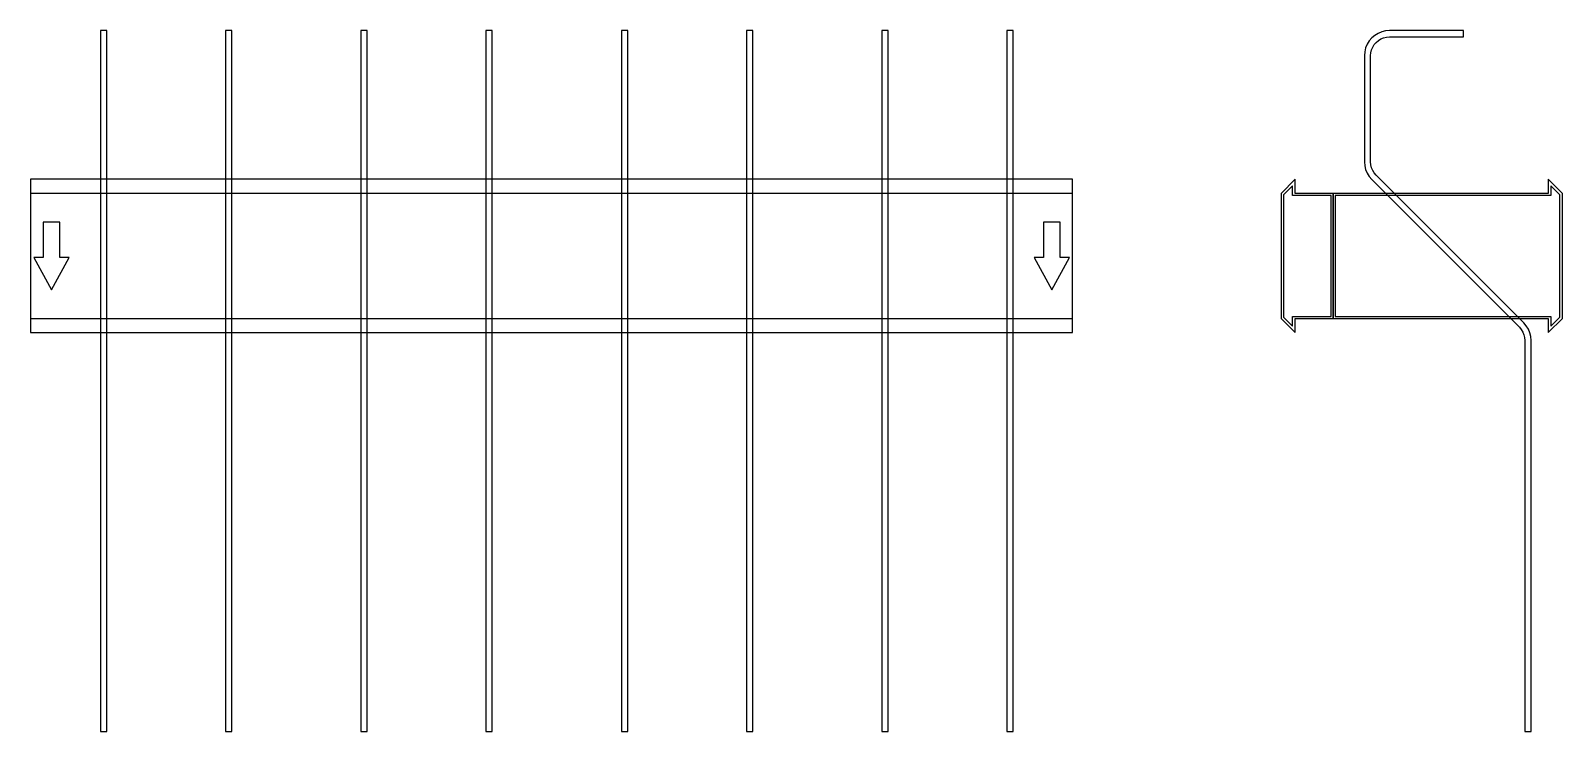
# Model space of a CAD drawing. Extents: x 0 to 1470, y -456 to 216.
import ezdxf

# ---------------------------------------------------------------- set-up
doc = ezdxf.new("R2010")
doc.units = 0
doc.layers.add('Halfen', color=7, linetype='CONTINUOUS')

msp = doc.modelspace()

# ---------------------------------------------------------------- linework, layer by layer
at = {"layer": 'Halfen', "color": 7}
for points in [[(73, -456.177), (73, 216.147), (67, 216.147), (67, -456.177)], [(193, -456.177), (193, 216.147), (187, 216.147), (187, -456.177)], [(323, -456.177), (323, 216.147), (317, 216.147), (317, -456.177)], [(443, -456.177), (443, 216.147), (437, 216.147), (437, -456.177)], [(573, -456.177), (573, 216.147), (567, 216.147), (567, -456.177)], [(693, -456.177), (693, 216.147), (687, 216.147), (687, -456.177)], [(823, -456.177), (823, 216.147), (817, 216.147), (817, -456.177)], [(943, -456.177), (943, 216.147), (937, 216.147), (937, -456.177)], [(1440, -456.177), (1440, -81.213), (1439.705, -77.459), (1438.825, -73.797), (1437.384, -70.317), (1435.416, -67.106), (1432.971, -64.243), (1291.272, 77.456), (1289.438, 79.604), (1287.962, 82.012), (1286.881, 84.621), (1286.222, 87.368), (1286, 90.184), (1286, 192.147), (1286.222, 194.963), (1286.881, 197.71), (1287.962, 200.319), (1289.438, 202.728), (1291.272, 204.875), (1293.42, 206.71), (1295.828, 208.186), (1298.438, 209.266), (1301.184, 209.926), (1304, 210.147), (1375, 210.147), (1375, 216.147), (1304, 216.147), (1300.246, 215.852), (1296.584, 214.973), (1293.104, 213.532), (1289.893, 211.564), (1287.029, 209.118), (1284.584, 206.254), (1282.616, 203.043), (1281.175, 199.564), (1280.295, 195.902), (1280, 192.147), (1280, 90.184), (1280.295, 86.429), (1281.175, 82.767), (1282.616, 79.288), (1284.584, 76.077), (1287.029, 73.213), (1428.728, -68.485), (1430.562, -70.633), (1432.038, -73.041), (1433.119, -75.651), (1433.778, -78.397), (1434, -81.213), (1434, -456.177)], [(0, -73.5), (1000, -73.5), (1000, 73.5), (0, 73.5)], [(1250, -60), (1250, 60), (1213.5, 60), (1213.5, 73.5), (1200, 60), (1200, -60), (1213.5, -73.5), (1213.5, -60)], [(1470, -60), (1470, 60), (1456.5, 73.5), (1456.5, 60), (1250, 60), (1250, -60), (1456.5, -60), (1456.5, -73.5)], [(0, -60), (1000, -60), (1000, 60), (0, 60)], [(1248, -58), (1248, 58), (1211, 58), (1211, 67.25), (1202.5, 58.75), (1202.5, -58.75), (1211, -67.25), (1211, -58)], [(1467.5, -58.75), (1467.5, 58.75), (1459, 67.25), (1459, 58), (1252, 58), (1252, -58), (1459, -58), (1459, -67.25)], [(20, -32.5), (37, -1.5), (28, -1.5), (28, 32.5), (12, 32.5), (12, -1.5), (3, -1.5)], [(980, -32.5), (997, -1.5), (988, -1.5), (988, 32.5), (972, 32.5), (972, -1.5), (963, -1.5)]]:
    msp.add_lwpolyline(points, close=True, dxfattribs=at)

doc.saveas('drawing.dxf')
